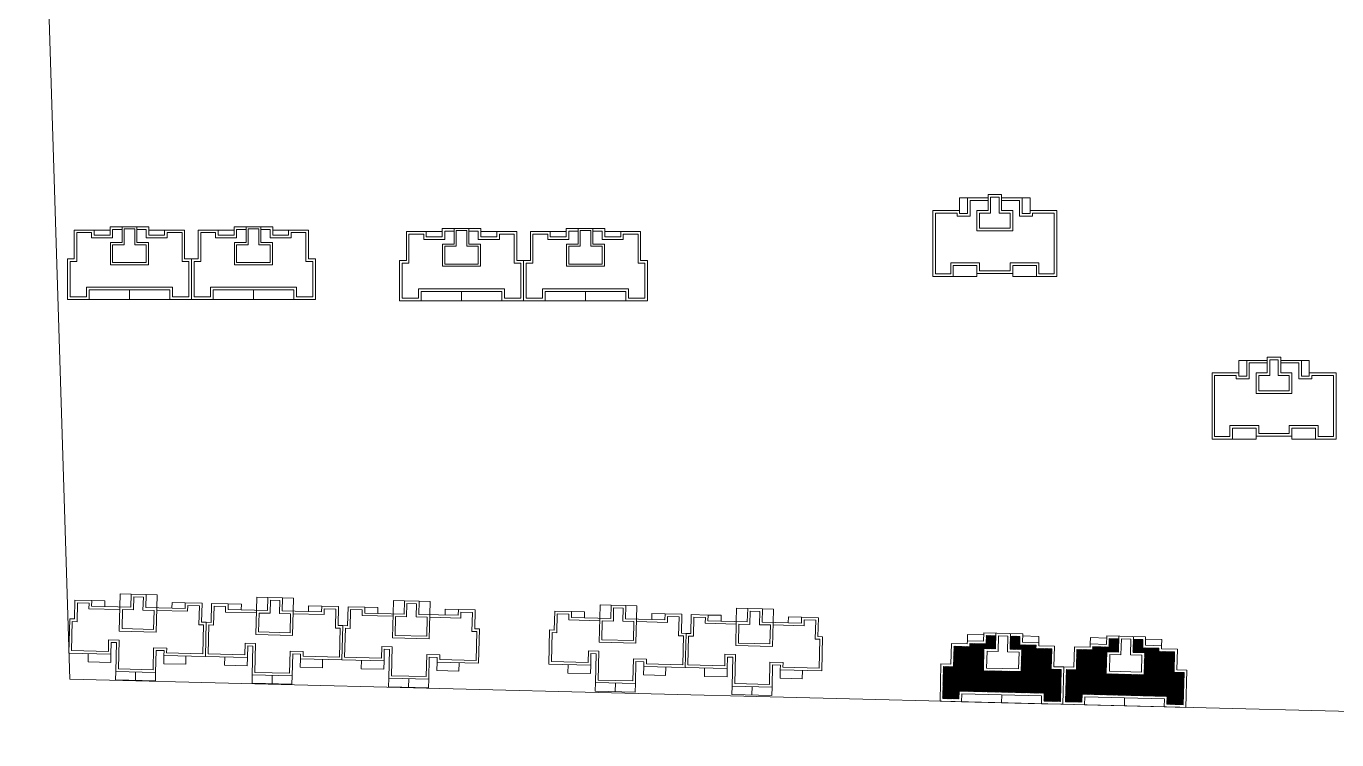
# Model space of a CAD drawing. Extents: x 65861 to 180383, y -19954 to 24543.
# Drawn here: x 120892 to 123387, y -16937 to -15579 of the extents above; entities that cross this region are included whole.
import ezdxf

# ---------------------------------------------------------------- set-up
doc = ezdxf.new("R2010")
doc.units = 0
doc.header["$LTSCALE"] = 1000
doc.header["$MEASUREMENT"] = 0
doc.layers.add('140', color=2, linetype='Continuous', lineweight=5)
doc.layers.add('s2', color=1, linetype='Continuous', lineweight=5)

msp = doc.modelspace()

# ---------------------------------------------------------------- hatches: boundary and pattern name
at = {"layer": 's2', "linetype": 'ByBlock'}
h = msp.add_hatch(dxfattribs=at)
h.set_pattern_fill('ANSI31', color=256, angle=-1.4536, style=0)
h.set_pattern_definition([(43.54638368, (-546857.2625, -325627.0306), (-1.093694751, 1.1506467928), [])])
h.paths.add_polyline_path([(122844.1, -16763.7), (122814.1, -16763), (122814.2, -16757), (122783.2, -16756.2), (122783.6, -16740.2), (122765.6, -16739.7), (122765, -16764.7), (122766, -16764.7), (122787, -16765.3), (122787, -16766.3), (122785.9, -16807.2), (122784.9, -16807.2), (122714, -16805.4), (122714, -16804.4), (122715, -16763.4), (122716, -16763.5), (122737, -16764), (122737, -16763), (122737.7, -16739), (122719.7, -16738.5), (122719.3, -16754.5), (122688.3, -16753.8), (122688.1, -16759.8), (122658.1, -16759), (122657.1, -16798), (122638.1, -16797.5), (122636.6, -16858.5), (122667.6, -16859.3), (122668, -16844.3), (122829.9, -16848.4), (122829.5, -16863.4), (122860.5, -16864.2), (122862.1, -16803.2), (122843.1, -16802.7)])
h = msp.add_hatch(dxfattribs=at)
h.set_pattern_fill('ANSI31', color=256, angle=-1.4536, style=0)
h.set_pattern_definition([(43.54638368, (-546623.3378, -325632.9666), (-1.093694751, 1.1506467928), [])])
h.paths.add_polyline_path([(123078, -16769.6), (123048, -16768.9), (123048.1, -16762.9), (123017.2, -16762.1), (123017.6, -16746.1), (122999.6, -16745.7), (122998.9, -16770.6), (122999.9, -16770.7), (123020.9, -16771.2), (123020.9, -16772.2), (123019.9, -16813.2), (123018.9, -16813.2), (122947.9, -16811.4), (122947.9, -16810.4), (122949, -16769.4), (122950, -16769.4), (122970.9, -16769.9), (122971, -16768.9), (122971.6, -16744.9), (122953.6, -16744.5), (122953.2, -16760.5), (122922.2, -16759.7), (122922, -16765.7), (122892, -16764.9), (122891.1, -16803.9), (122872.1, -16803.4), (122870.5, -16864.4), (122901.5, -16865.2), (122901.9, -16850.2), (123063.8, -16854.3), (123063.5, -16869.3), (123094.4, -16870.1), (123096, -16809.1), (123077, -16808.6)])

# ---------------------------------------------------------------- linework, layer by layer
at = {"layer": '140', "color": 7}
for p, q in [((120892.4, -14143.3), (120975.1, -16821.3)), ((122669, -15905.7), (122684, -15905.7)), ((122669, -15929.7), (122669, -15905.7)), ((122684, -15905.7), (122684, -15935.7)), ((122723, -15905.7), (122684, -15905.7)), ((122689, -15910.7), (122689, -15940.7)), ((122723, -15910.7), (122689, -15910.7)), ((122723, -15899.7), (122723, -15905.7)), ((122749, -15899.7), (122723, -15899.7)), ((122723, -15905.7), (122723, -15929.7)), ((122728, -15904.7), (122728, -15905.7)), ((122744, -15904.7), (122728, -15904.7)), ((122728, -15905.7), (122728, -15934.7)), ((122744, -15934.7), (122744, -15904.7)), ((122749, -15905.7), (122749, -15899.7)), ((122749, -15929.7), (122749, -15899.7)), ((122788, -15905.7), (122749, -15905.7)), ((122783, -15910.7), (122749, -15910.7)), ((122783, -15940.7), (122783, -15910.7)), ((122803, -15905.7), (122788, -15905.7)), ((122788, -15935.7), (122788, -15905.7)), ((122803, -15929.7), (122803, -15905.7)), ((122618, -15929.7), (122618, -16055.7)), ((122651, -15929.7), (122618, -15929.7)), ((122623, -15934.7), (122623, -16050.7)), ((122651, -15934.7), (122623, -15934.7)), ((122669, -15929.7), (122651, -15929.7)), ((122664, -15934.7), (122651, -15934.7)), ((122664, -15940.7), (122664, -15934.7)), ((122669, -15935.7), (122669, -15929.7)), ((122684, -15935.7), (122669, -15935.7)), ((122702, -15929.7), (122702, -15968.7)), ((122723, -15929.7), (122702, -15929.7)), ((122707, -15934.7), (122707, -15963.7)), ((122728, -15934.7), (122707, -15934.7)), ((122765, -15934.7), (122744, -15934.7)), ((122770, -15929.7), (122749, -15929.7)), ((122765, -15963.7), (122765, -15934.7)), ((122770, -15968.7), (122770, -15929.7)), ((122803, -15935.7), (122788, -15935.7)), ((122803, -15929.7), (122803, -15935.7)), ((122821, -15929.7), (122803, -15929.7)), ((122808, -15934.7), (122808, -15940.7)), ((122821, -15934.7), (122808, -15934.7)), ((122854, -15929.7), (122821, -15929.7)), ((122849, -15934.7), (122821, -15934.7)), ((122849, -16050.7), (122849, -15934.7)), ((122854, -16055.7), (122854, -15929.7)), ((121051.9, -15961.1), (121125.9, -15961.1)), ((121051.9, -15977.1), (121051.9, -15961.1)), ((121074.9, -15961.1), (121074.9, -15991.1)), ((121102.9, -15991.1), (121102.9, -15961.1)), ((121125.9, -15961.1), (121125.9, -15977.1)), ((121287.9, -15961.1), (121361.9, -15961.1)), ((121287.9, -15977.1), (121287.9, -15961.1)), ((121310.9, -15961.1), (121310.9, -15991.1)), ((121338.9, -15991.1), (121338.9, -15961.1)), ((121361.9, -15961.1), (121361.9, -15977.1)), ((121683.9, -15964), (121757.9, -15964)), ((121683.9, -15980), (121683.9, -15964)), ((121706.9, -15964), (121706.9, -15994)), ((121734.9, -15994), (121734.9, -15964)), ((121757.9, -15964), (121757.9, -15980)), ((121919.9, -15964), (121993.9, -15964)), ((121919.9, -15980), (121919.9, -15964)), ((121942.9, -15964), (121942.9, -15994)), ((121970.9, -15994), (121970.9, -15964)), ((121993.9, -15964), (121993.9, -15980)), ((122689, -15940.7), (122664, -15940.7)), ((122707, -15963.7), (122765, -15963.7)), ((122808, -15940.7), (122783, -15940.7)), ((120983.9, -15967.1), (121021.9, -15967.1)), ((120983.9, -16022.1), (120983.9, -15967.1)), ((120988.9, -15972.1), (121016.9, -15972.1)), ((120988.9, -16027.1), (120988.9, -15972.1)), ((121016.9, -15972.1), (121016.9, -15982.1)), ((121016.9, -15982.1), (121056.9, -15982.1)), ((121019.9, -15967.1), (121021.9, -15967.1)), ((121021.9, -15967.1), (121051.9, -15967.1)), ((121021.9, -15967.1), (121021.9, -15977.1)), ((121021.9, -15977.1), (121051.9, -15977.1)), ((121056.9, -15966.1), (121074.9, -15966.1)), ((121056.9, -15982.1), (121056.9, -15966.1)), ((121098.9, -15965.1), (121078.9, -15965.1)), ((121078.9, -15965.1), (121078.9, -15995.1)), ((121098.9, -15995.1), (121098.9, -15965.1)), ((121102.9, -15966.1), (121120.9, -15966.1)), ((121120.9, -15966.1), (121120.9, -15982.1)), ((121120.9, -15982.1), (121160.9, -15982.1)), ((121155.9, -15967.1), (121125.9, -15967.1)), ((121125.9, -15977.1), (121155.9, -15977.1)), ((121155.9, -15967.1), (121193.9, -15967.1)), ((121155.9, -15977.1), (121155.9, -15967.1)), ((121160.9, -15972.1), (121188.9, -15972.1)), ((121160.9, -15982.1), (121160.9, -15972.1)), ((121188.9, -15972.1), (121188.9, -16027.1)), ((121193.9, -15967.1), (121193.9, -16022.1)), ((121219.9, -15967.1), (121257.9, -15967.1)), ((121219.9, -16022.1), (121219.9, -15967.1)), ((121224.9, -15972.1), (121252.9, -15972.1)), ((121224.9, -16027.1), (121224.9, -15972.1)), ((121252.9, -15972.1), (121252.9, -15982.1)), ((121252.9, -15982.1), (121292.9, -15982.1)), ((121255.9, -15967.1), (121257.9, -15967.1)), ((121257.9, -15967.1), (121287.9, -15967.1)), ((121257.9, -15967.1), (121257.9, -15977.1)), ((121257.9, -15977.1), (121287.9, -15977.1)), ((121292.9, -15966.1), (121310.9, -15966.1)), ((121292.9, -15982.1), (121292.9, -15966.1)), ((121334.9, -15965.1), (121314.9, -15965.1)), ((121314.9, -15965.1), (121314.9, -15995.1)), ((121334.9, -15995.1), (121334.9, -15965.1)), ((121338.9, -15966.1), (121356.9, -15966.1)), ((121356.9, -15966.1), (121356.9, -15982.1)), ((121356.9, -15982.1), (121396.9, -15982.1)), ((121391.9, -15967.1), (121361.9, -15967.1)), ((121361.9, -15977.1), (121391.9, -15977.1)), ((121391.9, -15967.1), (121429.9, -15967.1)), ((121391.9, -15977.1), (121391.9, -15967.1)), ((121396.9, -15972.1), (121424.9, -15972.1)), ((121396.9, -15982.1), (121396.9, -15972.1)), ((121424.9, -15972.1), (121424.9, -16027.1)), ((121429.9, -15967.1), (121429.9, -16022.1)), ((121615.9, -15970), (121653.9, -15970)), ((121615.9, -16025), (121615.9, -15970)), ((121620.9, -15975), (121648.9, -15975)), ((121620.9, -16030), (121620.9, -15975)), ((121648.9, -15975), (121648.9, -15985)), ((121648.9, -15985), (121688.9, -15985)), ((121651.9, -15970), (121653.9, -15970)), ((121653.9, -15970), (121683.9, -15970)), ((121653.9, -15970), (121653.9, -15980)), ((121653.9, -15980), (121683.9, -15980)), ((121688.9, -15969), (121706.9, -15969)), ((121688.9, -15985), (121688.9, -15969)), ((121730.9, -15968), (121710.9, -15968)), ((121710.9, -15968), (121710.9, -15998)), ((121730.9, -15998), (121730.9, -15968)), ((121734.9, -15969), (121752.9, -15969)), ((121752.9, -15969), (121752.9, -15985)), ((121752.9, -15985), (121792.9, -15985)), ((121787.9, -15970), (121757.9, -15970)), ((121757.9, -15980), (121787.9, -15980)), ((121787.9, -15970), (121825.9, -15970)), ((121787.9, -15980), (121787.9, -15970)), ((121792.9, -15975), (121820.9, -15975)), ((121792.9, -15985), (121792.9, -15975)), ((121820.9, -15975), (121820.9, -16030)), ((121825.9, -15970), (121825.9, -16025)), ((121851.9, -15970), (121889.9, -15970)), ((121851.9, -16025), (121851.9, -15970)), ((121856.9, -15975), (121884.9, -15975)), ((121856.9, -16030), (121856.9, -15975)), ((121884.9, -15975), (121884.9, -15985)), ((121884.9, -15985), (121924.9, -15985)), ((121887.9, -15970), (121889.9, -15970)), ((121889.9, -15970), (121919.9, -15970)), ((121889.9, -15970), (121889.9, -15980)), ((121889.9, -15980), (121919.9, -15980)), ((121924.9, -15969), (121942.9, -15969)), ((121924.9, -15985), (121924.9, -15969)), ((121966.9, -15968), (121946.9, -15968)), ((121946.9, -15968), (121946.9, -15998)), ((121966.9, -15998), (121966.9, -15968)), ((121970.9, -15969), (121988.9, -15969)), ((121988.9, -15969), (121988.9, -15985)), ((121988.9, -15985), (122028.9, -15985)), ((122023.9, -15970), (121993.9, -15970)), ((121993.9, -15980), (122023.9, -15980)), ((122023.9, -15970), (122061.9, -15970)), ((122023.9, -15980), (122023.9, -15970)), ((122028.9, -15975), (122056.9, -15975)), ((122028.9, -15985), (122028.9, -15975)), ((122056.9, -15975), (122056.9, -16030)), ((122061.9, -15970), (122061.9, -16025)), ((122702, -15968.7), (122770, -15968.7)), ((121052.9, -15991.1), (121052.9, -16033.1)), ((121074.9, -15991.1), (121052.9, -15991.1)), ((121056.9, -15995.1), (121056.9, -16029.1)), ((121078.9, -15995.1), (121056.9, -15995.1)), ((121120.9, -15995.1), (121098.9, -15995.1)), ((121124.9, -15991.1), (121102.9, -15991.1)), ((121120.9, -16029.1), (121120.9, -15995.1)), ((121124.9, -16033.1), (121124.9, -15991.1)), ((121288.9, -15991.1), (121288.9, -16033.1)), ((121310.9, -15991.1), (121288.9, -15991.1)), ((121292.9, -15995.1), (121292.9, -16029.1)), ((121314.9, -15995.1), (121292.9, -15995.1)), ((121356.9, -15995.1), (121334.9, -15995.1)), ((121360.9, -15991.1), (121338.9, -15991.1)), ((121356.9, -16029.1), (121356.9, -15995.1)), ((121360.9, -16033.1), (121360.9, -15991.1)), ((121684.9, -15994), (121684.9, -16036)), ((121706.9, -15994), (121684.9, -15994)), ((121688.9, -15998), (121688.9, -16032)), ((121710.9, -15998), (121688.9, -15998)), ((121752.9, -15998), (121730.9, -15998)), ((121756.9, -15994), (121734.9, -15994)), ((121752.9, -16032), (121752.9, -15998)), ((121756.9, -16036), (121756.9, -15994)), ((121920.9, -15994), (121920.9, -16036)), ((121942.9, -15994), (121920.9, -15994)), ((121924.9, -15998), (121924.9, -16032)), ((121946.9, -15998), (121924.9, -15998)), ((121988.9, -15998), (121966.9, -15998)), ((121992.9, -15994), (121970.9, -15994)), ((121988.9, -16032), (121988.9, -15998)), ((121992.9, -16036), (121992.9, -15994)), ((120970.9, -16022.1), (120983.9, -16022.1)), ((120970.9, -16099.1), (120970.9, -16022.1)), ((120975.9, -16027.1), (120988.9, -16027.1)), ((120975.9, -16094.1), (120975.9, -16027.1)), ((121052.9, -16032.1), (121052.9, -16033.1)), ((121052.9, -16033.1), (121124.9, -16033.1)), ((121056.9, -16029.1), (121120.9, -16029.1)), ((121123.9, -16033.1), (121124.9, -16033.1)), ((121188.9, -16027.1), (121201.9, -16027.1)), ((121193.9, -16022.1), (121206.9, -16022.1)), ((121201.9, -16027.1), (121201.9, -16094.1)), ((121206.9, -16022.1), (121206.9, -16099.1)), ((121206.9, -16022.1), (121219.9, -16022.1)), ((121206.9, -16099.1), (121206.9, -16022.1)), ((121211.9, -16027.1), (121224.9, -16027.1)), ((121211.9, -16094.1), (121211.9, -16027.1)), ((121288.9, -16032.1), (121288.9, -16033.1)), ((121288.9, -16033.1), (121360.9, -16033.1)), ((121292.9, -16029.1), (121356.9, -16029.1)), ((121359.9, -16033.1), (121360.9, -16033.1)), ((121424.9, -16027.1), (121437.9, -16027.1)), ((121429.9, -16022.1), (121442.9, -16022.1)), ((121437.9, -16027.1), (121437.9, -16094.1)), ((121442.9, -16022.1), (121442.9, -16099.1)), ((121602.9, -16025), (121615.9, -16025)), ((121602.9, -16102), (121602.9, -16025)), ((121607.9, -16030), (121620.9, -16030)), ((121607.9, -16097), (121607.9, -16030)), ((121684.9, -16035), (121684.9, -16036)), ((121684.9, -16036), (121756.9, -16036)), ((121688.9, -16032), (121752.9, -16032)), ((121755.9, -16036), (121756.9, -16036)), ((121820.9, -16030), (121833.9, -16030)), ((121825.9, -16025), (121838.9, -16025)), ((121833.9, -16030), (121833.9, -16097)), ((121838.9, -16025), (121838.9, -16102)), ((121838.9, -16025), (121851.9, -16025)), ((121838.9, -16102), (121838.9, -16025)), ((121843.9, -16030), (121856.9, -16030)), ((121843.9, -16097), (121843.9, -16030)), ((121920.9, -16035), (121920.9, -16036)), ((121920.9, -16036), (121992.9, -16036)), ((121924.9, -16032), (121988.9, -16032)), ((121991.9, -16036), (121992.9, -16036)), ((122056.9, -16030), (122069.9, -16030)), ((122061.9, -16025), (122074.9, -16025)), ((122069.9, -16030), (122069.9, -16097)), ((122074.9, -16025), (122074.9, -16102)), ((122652, -16029.7), (122707, -16029.7)), ((122652, -16050.7), (122652, -16029.7)), ((122657, -16034.7), (122702, -16034.7)), ((122657, -16055.7), (122657, -16034.7)), ((122702, -16034.7), (122702, -16049.7)), ((122707, -16029.7), (122707, -16044.7)), ((122765, -16029.7), (122820, -16029.7)), ((122765, -16044.7), (122765, -16029.7)), ((122770, -16034.7), (122815, -16034.7)), ((122770, -16049.7), (122770, -16034.7)), ((122815, -16034.7), (122815, -16055.7)), ((122820, -16029.7), (122820, -16050.7)), ((122618, -16055.7), (122657, -16055.7)), ((122623, -16050.7), (122652, -16050.7)), ((122657, -16055.7), (122702, -16055.7)), ((122702, -16055.7), (122702, -16049.7)), ((122702, -16049.7), (122736, -16049.7)), ((122707, -16044.7), (122736, -16044.7)), ((122736, -16044.7), (122765, -16044.7)), ((122736, -16049.7), (122770, -16049.7)), ((122770, -16055.7), (122770, -16049.7)), ((122815, -16055.7), (122770, -16055.7)), ((122815, -16055.7), (122854, -16055.7)), ((122820, -16050.7), (122849, -16050.7)), ((121006.9, -16076.1), (121006.9, -16094.1)), ((121088.9, -16076.1), (121006.9, -16076.1)), ((121011.9, -16081.1), (121011.9, -16099.1)), ((121088.9, -16081.1), (121011.9, -16081.1)), ((121170.9, -16076.1), (121088.9, -16076.1)), ((121165.9, -16081.1), (121088.9, -16081.1)), ((121088.9, -16081.1), (121088.9, -16099.1)), ((121165.9, -16099.1), (121165.9, -16081.1)), ((121170.9, -16094.1), (121170.9, -16076.1)), ((121242.9, -16076.1), (121242.9, -16094.1)), ((121324.9, -16076.1), (121242.9, -16076.1)), ((121247.9, -16081.1), (121247.9, -16099.1)), ((121324.9, -16081.1), (121247.9, -16081.1)), ((121406.9, -16076.1), (121324.9, -16076.1)), ((121401.9, -16081.1), (121324.9, -16081.1)), ((121324.9, -16081.1), (121324.9, -16099.1)), ((121401.9, -16099.1), (121401.9, -16081.1)), ((121406.9, -16094.1), (121406.9, -16076.1)), ((121638.9, -16079), (121638.9, -16097)), ((121720.9, -16079), (121638.9, -16079)), ((121643.9, -16084), (121643.9, -16102)), ((121720.9, -16084), (121643.9, -16084)), ((121802.9, -16079), (121720.9, -16079)), ((121797.9, -16084), (121720.9, -16084)), ((121720.9, -16084), (121720.9, -16102)), ((121797.9, -16102), (121797.9, -16084)), ((121802.9, -16097), (121802.9, -16079)), ((121874.9, -16079), (121874.9, -16097)), ((121956.9, -16079), (121874.9, -16079)), ((121879.9, -16084), (121879.9, -16102)), ((121956.9, -16084), (121879.9, -16084)), ((122038.9, -16079), (121956.9, -16079)), ((122033.9, -16084), (121956.9, -16084)), ((121956.9, -16084), (121956.9, -16102)), ((122033.9, -16102), (122033.9, -16084)), ((122038.9, -16097), (122038.9, -16079)), ((121011.9, -16099.1), (120970.9, -16099.1)), ((121006.9, -16094.1), (120975.9, -16094.1)), ((121088.9, -16099.1), (121011.9, -16099.1)), ((121088.9, -16099.1), (121165.9, -16099.1)), ((121206.9, -16099.1), (121165.9, -16099.1)), ((121201.9, -16094.1), (121170.9, -16094.1)), ((121247.9, -16099.1), (121206.9, -16099.1)), ((121242.9, -16094.1), (121211.9, -16094.1)), ((121324.9, -16099.1), (121247.9, -16099.1)), ((121324.9, -16099.1), (121401.9, -16099.1)), ((121442.9, -16099.1), (121401.9, -16099.1)), ((121437.9, -16094.1), (121406.9, -16094.1)), ((121643.9, -16102), (121602.9, -16102)), ((121638.9, -16097), (121607.9, -16097)), ((121720.9, -16102), (121643.9, -16102)), ((121720.9, -16102), (121797.9, -16102)), ((121838.9, -16102), (121797.9, -16102)), ((121833.9, -16097), (121802.9, -16097)), ((121879.9, -16102), (121838.9, -16102)), ((121874.9, -16097), (121843.9, -16097)), ((121956.9, -16102), (121879.9, -16102)), ((121956.9, -16102), (122033.9, -16102)), ((122074.9, -16102), (122033.9, -16102)), ((122069.9, -16097), (122038.9, -16097)), ((123254.4, -16209), (123254.4, -16215)), ((123280.4, -16209), (123254.4, -16209)), ((123259.4, -16214), (123259.4, -16215)), ((123275.4, -16214), (123259.4, -16214)), ((123275.4, -16244), (123275.4, -16214)), ((123280.4, -16215), (123280.4, -16209)), ((123280.4, -16239), (123280.4, -16209)), ((123149.4, -16239), (123149.4, -16365)), ((123182.4, -16239), (123149.4, -16239)), ((123200.4, -16239), (123182.4, -16239)), ((123200.4, -16215), (123215.4, -16215)), ((123200.4, -16239), (123200.4, -16215)), ((123200.4, -16245), (123200.4, -16239)), ((123215.4, -16215), (123215.4, -16245)), ((123254.4, -16215), (123215.4, -16215)), ((123220.4, -16220), (123220.4, -16250)), ((123254.4, -16220), (123220.4, -16220)), ((123233.4, -16239), (123233.4, -16278)), ((123254.4, -16239), (123233.4, -16239)), ((123254.4, -16215), (123254.4, -16239)), ((123259.4, -16215), (123259.4, -16244)), ((123319.4, -16215), (123280.4, -16215)), ((123314.4, -16220), (123280.4, -16220)), ((123301.4, -16239), (123280.4, -16239)), ((123301.4, -16278), (123301.4, -16239)), ((123314.4, -16250), (123314.4, -16220)), ((123334.4, -16215), (123319.4, -16215)), ((123319.4, -16245), (123319.4, -16215)), ((123334.4, -16239), (123334.4, -16215)), ((123334.4, -16239), (123334.4, -16245)), ((123352.4, -16239), (123334.4, -16239)), ((123385.4, -16239), (123352.4, -16239)), ((123385.4, -16365), (123385.4, -16239)), ((123154.4, -16244), (123154.4, -16360)), ((123182.4, -16244), (123154.4, -16244)), ((123195.4, -16244), (123182.4, -16244)), ((123195.4, -16250), (123195.4, -16244)), ((123220.4, -16250), (123195.4, -16250)), ((123215.4, -16245), (123200.4, -16245)), ((123238.4, -16244), (123238.4, -16273)), ((123259.4, -16244), (123238.4, -16244)), ((123296.4, -16244), (123275.4, -16244)), ((123296.4, -16273), (123296.4, -16244)), ((123339.4, -16250), (123314.4, -16250)), ((123334.4, -16245), (123319.4, -16245)), ((123339.4, -16244), (123339.4, -16250)), ((123352.4, -16244), (123339.4, -16244)), ((123380.4, -16244), (123352.4, -16244)), ((123380.4, -16360), (123380.4, -16244)), ((123233.4, -16278), (123301.4, -16278)), ((123238.4, -16273), (123296.4, -16273)), ((123154.4, -16360), (123183.4, -16360)), ((123183.4, -16339), (123238.4, -16339)), ((123183.4, -16360), (123183.4, -16339)), ((123188.4, -16344), (123233.4, -16344)), ((123188.4, -16365), (123188.4, -16344)), ((123233.4, -16344), (123233.4, -16359)), ((123233.4, -16365), (123233.4, -16359)), ((123233.4, -16359), (123267.4, -16359)), ((123238.4, -16339), (123238.4, -16354)), ((123238.4, -16354), (123267.4, -16354)), ((123267.4, -16354), (123296.4, -16354)), ((123267.4, -16359), (123301.4, -16359)), ((123296.4, -16339), (123351.4, -16339)), ((123296.4, -16354), (123296.4, -16339)), ((123301.4, -16344), (123346.4, -16344)), ((123301.4, -16359), (123301.4, -16344)), ((123301.4, -16365), (123301.4, -16359)), ((123346.4, -16344), (123346.4, -16365)), ((123351.4, -16339), (123351.4, -16360)), ((123351.4, -16360), (123380.4, -16360)), ((123149.4, -16365), (123188.4, -16365)), ((123188.4, -16365), (123233.4, -16365)), ((123346.4, -16365), (123301.4, -16365)), ((123346.4, -16365), (123385.4, -16365)), ((121070.8, -16684.2), (121071.4, -16659.2)), ((121071.4, -16659.2), (121092.4, -16659.7)), ((121091.8, -16684.7), (121092.4, -16659.7)), ((121092.4, -16659.7), (121120.4, -16660.4)), ((121120.4, -16660.4), (121119.8, -16685.4)), ((121120.4, -16660.4), (121141.4, -16660.9)), ((121141.4, -16660.9), (121140.8, -16685.9)), ((120984.2, -16707), (120985.1, -16671)), ((120985.1, -16671), (121017.1, -16671.8)), ((120989.1, -16712.2), (120990, -16676.2)), ((120990, -16676.2), (121011.9, -16676.7)), ((121011.9, -16676.7), (121011.7, -16687.7)), ((121011.7, -16687.7), (121070.7, -16689.2)), ((121017.1, -16671.8), (121016.8, -16682.8)), ((121016.8, -16682.8), (121091.8, -16684.7)), ((121017.1, -16671.8), (121042.1, -16672.5)), ((121042.1, -16672.5), (121041.8, -16683.5)), ((121070.8, -16684.2), (121069.6, -16730.2)), ((121097.3, -16664.8), (121096.7, -16689.8)), ((121115.3, -16665.3), (121097.3, -16664.8)), ((121114.6, -16690.3), (121115.3, -16665.3)), ((121119.8, -16685.4), (121194.7, -16687.2)), ((121139.6, -16731.9), (121140.8, -16685.9)), ((121169.8, -16686.6), (121170, -16675.6)), ((121170, -16675.6), (121195, -16676.2)), ((121194.7, -16687.2), (121195, -16676.2)), ((121195, -16676.2), (121227, -16677)), ((121199.6, -16692.4), (121199.9, -16681.4)), ((121199.9, -16681.4), (121221.9, -16681.9)), ((121221.9, -16681.9), (121221, -16717.9)), ((121227, -16677), (121226.1, -16713)), ((121244.1, -16713.5), (121245, -16677.5)), ((121245, -16677.5), (121277, -16678.3)), ((121249, -16718.6), (121249.9, -16682.6)), ((121249.9, -16682.6), (121271.9, -16683.2)), ((121271.9, -16683.2), (121271.6, -16694.1)), ((121277, -16678.3), (121276.7, -16689.3)), ((121277, -16678.3), (121302, -16678.9)), ((121302, -16678.9), (121301.7, -16689.9)), ((121330.7, -16690.6), (121331.3, -16665.6)), ((121331.3, -16665.6), (121352.3, -16666.1)), ((121351.7, -16691.1), (121352.3, -16666.1)), ((121352.3, -16666.1), (121380.3, -16666.8)), ((121357.2, -16671.3), (121356.6, -16696.3)), ((121375.2, -16671.7), (121357.2, -16671.3)), ((121374.6, -16696.7), (121375.2, -16671.7)), ((121380.3, -16666.8), (121379.7, -16691.8)), ((121380.3, -16666.8), (121401.3, -16667.4)), ((121401.3, -16667.4), (121400.7, -16692.3)), ((121429.7, -16693.1), (121429.9, -16682.1)), ((121429.9, -16682.1), (121454.9, -16682.7)), ((121454.7, -16693.7), (121454.9, -16682.7)), ((121454.9, -16682.7), (121486.9, -16683.5)), ((121459.5, -16698.8), (121459.8, -16687.8)), ((121459.8, -16687.8), (121481.8, -16688.4)), ((121486.9, -16683.5), (121486, -16719.5)), ((121504, -16719.9), (121504.9, -16683.9)), ((121504.9, -16683.9), (121536.9, -16684.7)), ((121536.9, -16684.7), (121536.6, -16695.7)), ((121536.9, -16684.7), (121561.9, -16685.3)), ((121561.9, -16685.3), (121561.6, -16696.3)), ((121590.6, -16697), (121591.2, -16672.1)), ((121591.2, -16672.1), (121612.2, -16672.6)), ((121611.6, -16697.6), (121612.2, -16672.6)), ((121612.2, -16672.6), (121640.2, -16673.3)), ((121617.1, -16677.7), (121616.5, -16702.7)), ((121635.1, -16678.1), (121617.1, -16677.7)), ((121634.5, -16703.1), (121635.1, -16678.1)), ((121640.2, -16673.3), (121639.6, -16698.3)), ((121640.2, -16673.3), (121661.2, -16673.8)), ((121661.2, -16673.8), (121660.6, -16698.8)), ((121984, -16705.4), (121984.6, -16680.4)), ((121984.6, -16680.4), (122005.6, -16680.9)), ((122005, -16705.9), (122005.6, -16680.9)), ((122005.6, -16680.9), (122033.6, -16681.6)), ((122010.5, -16686), (122009.9, -16711)), ((122028.5, -16686.5), (122010.5, -16686)), ((122027.9, -16711.4), (122028.5, -16686.5)), ((122033.6, -16681.6), (122033, -16706.6)), ((122033.6, -16681.6), (122054.6, -16682.1)), ((122054.6, -16682.1), (122054, -16707.1)), ((122243.9, -16711.8), (122244.6, -16686.8)), ((122244.6, -16686.8), (122265.6, -16687.3)), ((122264.9, -16712.3), (122265.6, -16687.3)), ((122265.6, -16687.3), (122293.5, -16688)), ((122293.5, -16688), (122292.9, -16713)), ((122293.5, -16688), (122314.5, -16688.5)), ((120973.6, -16771.8), (120975.2, -16706.8)), ((120975.2, -16706.8), (120984.2, -16707)), ((120978.7, -16766.9), (120980.1, -16711.9)), ((120980.1, -16711.9), (120989.1, -16712.2)), ((121075.7, -16689.3), (121074.8, -16725.3)), ((121096.7, -16689.8), (121075.7, -16689.3)), ((121135.6, -16690.8), (121114.6, -16690.3)), ((121134.7, -16726.8), (121135.6, -16690.8)), ((121140.6, -16690.9), (121199.6, -16692.4)), ((121226.1, -16713), (121235.1, -16713.3)), ((121271.6, -16694.1), (121330.6, -16695.6)), ((121276.7, -16689.3), (121351.7, -16691.1)), ((121330.7, -16690.6), (121329.6, -16736.6)), ((121335.6, -16695.7), (121334.7, -16731.7)), ((121356.6, -16696.3), (121335.6, -16695.7)), ((121395.6, -16697.2), (121374.6, -16696.7)), ((121379.7, -16691.8), (121454.7, -16693.7)), ((121394.7, -16733.2), (121395.6, -16697.2)), ((121399.5, -16738.3), (121400.7, -16692.3)), ((121400.6, -16697.3), (121459.5, -16698.8)), ((121481.8, -16688.4), (121480.9, -16724.3)), ((121508.9, -16725), (121509.8, -16689)), ((121509.8, -16689), (121531.8, -16689.6)), ((121531.8, -16689.6), (121531.5, -16700.6)), ((121531.5, -16700.6), (121590.5, -16702)), ((121536.6, -16695.7), (121611.6, -16697.6)), ((121590.6, -16697), (121589.5, -16743)), ((121595.5, -16702.2), (121594.6, -16738.2)), ((121616.5, -16702.7), (121595.5, -16702.2)), ((121655.5, -16703.7), (121634.5, -16703.1)), ((121639.6, -16698.3), (121714.6, -16700.1)), ((121654.6, -16739.6), (121655.5, -16703.7)), ((121659.5, -16744.8), (121660.6, -16698.8)), ((121660.5, -16703.8), (121719.5, -16705.2)), ((121689.6, -16699.5), (121689.9, -16688.5)), ((121689.9, -16688.5), (121714.9, -16689.1)), ((121714.6, -16700.1), (121714.9, -16689.1)), ((121714.9, -16689.1), (121746.8, -16689.9)), ((121719.5, -16705.2), (121719.7, -16694.2)), ((121719.7, -16694.2), (121741.7, -16694.8)), ((121741.7, -16694.8), (121740.8, -16730.8)), ((121746.8, -16689.9), (121746, -16725.9)), ((121897.4, -16728.2), (121898.3, -16692.2)), ((121898.3, -16692.2), (121930.3, -16693)), ((121902.3, -16733.3), (121903.2, -16697.4)), ((121903.2, -16697.4), (121925.2, -16697.9)), ((121925.2, -16697.9), (121924.9, -16708.9)), ((121924.9, -16708.9), (121983.9, -16710.4)), ((121930.3, -16693), (121930, -16704)), ((121930, -16704), (122005, -16705.9)), ((121930.3, -16693), (121955.3, -16693.6)), ((121955.3, -16693.6), (121955, -16704.6)), ((121984, -16705.4), (121982.9, -16751.3)), ((121988.9, -16710.5), (121988, -16746.5)), ((122009.9, -16711), (121988.9, -16710.5)), ((122048.9, -16712), (122027.9, -16711.4)), ((122033, -16706.6), (122108, -16708.4)), ((122048, -16748), (122048.9, -16712)), ((122052.9, -16753.1), (122054, -16707.1)), ((122053.9, -16712.1), (122112.9, -16713.5)), ((122083, -16707.8), (122083.3, -16696.8)), ((122083.3, -16696.8), (122108.3, -16697.4)), ((122108, -16708.4), (122108.3, -16697.4)), ((122108.3, -16697.4), (122140.2, -16698.2)), ((122112.9, -16713.5), (122113.1, -16702.6)), ((122113.1, -16702.6), (122135.1, -16703.1)), ((122135.1, -16703.1), (122134.2, -16739.1)), ((122140.2, -16698.2), (122139.4, -16734.2)), ((122157.3, -16734.7), (122158.2, -16698.7)), ((122158.2, -16698.7), (122190.2, -16699.5)), ((122162.2, -16739.8), (122163.1, -16703.8)), ((122163.1, -16703.8), (122185.1, -16704.3)), ((122185.1, -16704.3), (122184.8, -16715.3)), ((122190.2, -16699.5), (122190, -16710.5)), ((122190, -16710.5), (122264.9, -16712.3)), ((122190.2, -16699.5), (122215.2, -16700.1)), ((122215.2, -16700.1), (122214.9, -16711.1)), ((122243.9, -16711.8), (122242.8, -16757.8)), ((122270.4, -16692.4), (122269.8, -16717.4)), ((122288.4, -16692.9), (122270.4, -16692.4)), ((122287.8, -16717.9), (122288.4, -16692.9)), ((122292.9, -16713), (122367.9, -16714.9)), ((122314.5, -16688.5), (122313.9, -16713.5)), ((122342.9, -16714.2), (122343.2, -16703.2)), ((122343.2, -16703.2), (122368.2, -16703.9)), ((122367.9, -16714.9), (122368.2, -16703.9)), ((122368.2, -16703.9), (122400.2, -16704.7)), ((122372.8, -16720), (122373, -16709)), ((122373, -16709), (122395, -16709.5)), ((122395, -16709.5), (122394.1, -16745.5)), ((122400.2, -16704.7), (122399.3, -16740.6)), ((121069.6, -16730.2), (121139.6, -16731.9)), ((121074.8, -16725.3), (121134.7, -16726.8)), ((121221, -16717.9), (121230, -16718.1)), ((121230, -16718.1), (121228.6, -16773.1)), ((121235.1, -16713.3), (121233.5, -16778.2)), ((121233.5, -16778.2), (121235.1, -16713.3)), ((121235.1, -16713.3), (121244.1, -16713.5)), ((121238.6, -16773.4), (121240, -16718.4)), ((121240, -16718.4), (121249, -16718.6)), ((121329.6, -16736.6), (121399.5, -16738.3)), ((121334.7, -16731.7), (121394.7, -16733.2)), ((121480.9, -16724.3), (121489.9, -16724.6)), ((121486, -16719.5), (121495, -16719.7)), ((121489.9, -16724.6), (121488.5, -16779.5)), ((121495, -16719.7), (121493.4, -16784.7)), ((121493.4, -16784.7), (121495, -16719.7)), ((121495, -16719.7), (121504, -16719.9)), ((121498.5, -16779.8), (121499.9, -16724.8)), ((121499.9, -16724.8), (121508.9, -16725)), ((121740.8, -16730.8), (121749.8, -16731)), ((121746, -16725.9), (121755, -16726.1)), ((121749.8, -16731), (121748.5, -16786)), ((121755, -16726.1), (121753.3, -16791.1)), ((121886.8, -16793), (121888.4, -16728)), ((121888.4, -16728), (121897.4, -16728.2)), ((121891.9, -16788.1), (121893.3, -16733.1)), ((121893.3, -16733.1), (121902.3, -16733.3)), ((122139.4, -16734.2), (122148.3, -16734.4)), ((122148.3, -16734.4), (122146.7, -16799.4)), ((122146.7, -16799.4), (122148.3, -16734.4)), ((122148.3, -16734.4), (122157.3, -16734.7)), ((122184.8, -16715.3), (122243.8, -16716.8)), ((122248.8, -16716.9), (122247.9, -16752.9)), ((122269.8, -16717.4), (122248.8, -16716.9)), ((122308.8, -16718.4), (122287.8, -16717.9)), ((122307.9, -16754.4), (122308.8, -16718.4)), ((122312.8, -16759.5), (122313.9, -16713.5)), ((122313.8, -16718.5), (122372.8, -16720)), ((122683.7, -16748.6), (122684, -16736.6)), ((122684, -16736.6), (122715, -16737.4)), ((122715.1, -16733.4), (122714.6, -16749.4)), ((122789, -16735.3), (122715.1, -16733.4)), ((122738, -16734), (122737.3, -16763)), ((122765.3, -16764.7), (122766, -16734.7)), ((122788.6, -16751.3), (122789, -16735.3)), ((121049.2, -16746.7), (121048.7, -16768.7)), ((121069.2, -16747.2), (121049.2, -16746.7)), ((121054.1, -16751.8), (121053.6, -16773.8)), ((121064.1, -16752), (121054.1, -16751.8)), ((121062.7, -16807), (121064.1, -16752)), ((121067.9, -16802.1), (121069.2, -16747.2)), ((121134.9, -16761.8), (121133.8, -16803.8)), ((121159.9, -16762.4), (121134.9, -16761.8)), ((121159.7, -16771.4), (121159.9, -16762.4)), ((121309.1, -16753.1), (121308.6, -16775.1)), ((121329.1, -16753.6), (121309.1, -16753.1)), ((121314, -16758.2), (121313.5, -16780.2)), ((121324, -16758.5), (121314, -16758.2)), ((121322.7, -16813.5), (121324, -16758.5)), ((121327.8, -16808.6), (121329.1, -16753.6)), ((121569.1, -16759.5), (121568.5, -16781.5)), ((121589.1, -16760), (121569.1, -16759.5)), ((121587.7, -16815), (121589.1, -16760)), ((121589.5, -16743), (121659.5, -16744.8)), ((121594.6, -16738.2), (121654.6, -16739.6)), ((121982.9, -16751.3), (122052.9, -16753.1)), ((121988, -16746.5), (122048, -16748)), ((122134.2, -16739.1), (122143.2, -16739.3)), ((122143.2, -16739.3), (122141.9, -16794.3)), ((122151.9, -16794.5), (122153.2, -16739.6)), ((122153.2, -16739.6), (122162.2, -16739.8)), ((122242.8, -16757.8), (122312.8, -16759.5)), ((122247.9, -16752.9), (122307.9, -16754.4)), ((122394.1, -16745.5), (122403.1, -16745.7)), ((122399.3, -16740.6), (122408.3, -16740.9)), ((122403.1, -16745.7), (122401.8, -16800.7)), ((122408.3, -16740.9), (122406.7, -16805.9)), ((122653.5, -16753.9), (122652.5, -16792.9)), ((122683.5, -16754.6), (122653.5, -16753.9)), ((122658.4, -16759), (122657.4, -16798)), ((122688.4, -16759.8), (122658.4, -16759)), ((122683.7, -16748.6), (122683.5, -16754.6)), ((122714.6, -16749.4), (122683.7, -16748.6)), ((122688.5, -16753.8), (122688.4, -16759.8)), ((122719.5, -16754.5), (122688.5, -16753.8)), ((122719.9, -16738.6), (122719.5, -16754.5)), ((122737.9, -16739), (122719.9, -16738.6)), ((122737.3, -16763), (122737.3, -16764)), ((122742.9, -16739.1), (122742.2, -16769.1)), ((122760.9, -16739.6), (122742.9, -16739.1)), ((122760.1, -16769.6), (122760.9, -16739.6)), ((122783.9, -16740.2), (122765.9, -16739.7)), ((122783.5, -16756.2), (122783.9, -16740.2)), ((122814.5, -16757), (122783.5, -16756.2)), ((122819.6, -16752.1), (122788.6, -16751.3)), ((122819.9, -16740.1), (122788.9, -16739.3)), ((122814.3, -16763), (122814.5, -16757)), ((122844.3, -16763.7), (122814.3, -16763)), ((122819.5, -16758.1), (122819.6, -16752.1)), ((122849.5, -16758.8), (122819.5, -16758.1)), ((122819.6, -16752.1), (122819.9, -16740.1)), ((122848.5, -16797.8), (122849.5, -16758.8)), ((122887.4, -16759.8), (122886.4, -16798.8)), ((122917.4, -16760.6), (122887.4, -16759.8)), ((122917.6, -16754.6), (122917.4, -16760.6)), ((122917.6, -16754.6), (122917.9, -16742.6)), ((122948.6, -16755.4), (122917.6, -16754.6)), ((122917.9, -16742.6), (122948.9, -16743.4)), ((122922.5, -16759.7), (122922.3, -16765.7)), ((122953.4, -16760.5), (122922.5, -16759.7)), ((122949, -16739.4), (122948.6, -16755.4)), ((123023, -16741.2), (122949, -16739.4)), ((122953.9, -16744.5), (122953.4, -16760.5)), ((122971.8, -16744.9), (122953.9, -16744.5)), ((122972, -16739.9), (122971.2, -16768.9)), ((122976.9, -16745.1), (122976.1, -16775.1)), ((122994.8, -16745.5), (122976.9, -16745.1)), ((122994.1, -16775.5), (122994.8, -16745.5)), ((122999.2, -16770.6), (123000, -16740.7)), ((123017.8, -16746.1), (122999.8, -16745.7)), ((123017.4, -16762.1), (123017.8, -16746.1)), ((123048.4, -16762.9), (123017.4, -16762.1)), ((123022.5, -16757.2), (123023, -16741.2)), ((123053.5, -16758), (123022.5, -16757.2)), ((123053.8, -16746), (123022.9, -16745.2)), ((123048.3, -16768.9), (123048.4, -16762.9)), ((123053.4, -16764), (123053.5, -16758)), ((123053.5, -16758), (123053.8, -16746)), ((121053.6, -16773.8), (120973.6, -16771.8)), ((121048.7, -16768.7), (120978.7, -16766.9)), ((121010.6, -16772.7), (121010.2, -16788.7)), ((121053.2, -16789.8), (121053.6, -16773.8)), ((121139.8, -16766.9), (121138.7, -16808.9)), ((121154.8, -16767.3), (121139.8, -16766.9)), ((121154.1, -16792.3), (121154.5, -16776.3)), ((121154.5, -16776.3), (121154.8, -16767.3)), ((121233.5, -16778.2), (121154.5, -16776.3)), ((121228.6, -16773.1), (121159.7, -16771.4)), ((121196.5, -16777.3), (121196.1, -16793.3)), ((121313.5, -16780.2), (121233.5, -16778.2)), ((121308.6, -16775.1), (121238.6, -16773.4)), ((121270.5, -16779.1), (121270.1, -16795.1)), ((121313.1, -16796.2), (121313.5, -16780.2)), ((121394.8, -16768.2), (121393.8, -16810.2)), ((121419.8, -16768.8), (121394.8, -16768.2)), ((121399.7, -16773.3), (121398.6, -16815.3)), ((121414.7, -16773.7), (121399.7, -16773.3)), ((121414.1, -16798.7), (121414.4, -16782.7)), ((121414.4, -16782.7), (121414.7, -16773.7)), ((121493.4, -16784.7), (121414.4, -16782.7)), ((121419.6, -16777.8), (121419.8, -16768.8)), ((121488.5, -16779.5), (121419.6, -16777.8)), ((121456.4, -16783.8), (121456, -16799.7)), ((121573.4, -16786.7), (121493.4, -16784.7)), ((121568.5, -16781.5), (121498.5, -16779.8)), ((121530.4, -16785.6), (121530, -16801.6)), ((121573, -16802.6), (121573.4, -16786.7)), ((121573.9, -16764.7), (121573.4, -16786.7)), ((121583.9, -16764.9), (121573.9, -16764.7)), ((121582.6, -16819.9), (121583.9, -16764.9)), ((121654.7, -16774.7), (121653.7, -16816.6)), ((121679.7, -16775.3), (121654.7, -16774.7)), ((121659.6, -16779.8), (121658.6, -16821.8)), ((121674.6, -16780.2), (121659.6, -16779.8)), ((121674.4, -16789.2), (121674.6, -16780.2)), ((121679.5, -16784.3), (121679.7, -16775.3)), ((121748.5, -16786), (121679.5, -16784.3)), ((121962.5, -16767.8), (121961.9, -16789.8)), ((121982.5, -16768.3), (121962.5, -16767.8)), ((121967.3, -16773), (121966.8, -16795)), ((121977.3, -16773.2), (121967.3, -16773)), ((121976, -16828.2), (121977.3, -16773.2)), ((121981.1, -16823.3), (121982.5, -16768.3)), ((122048.1, -16783), (122047.1, -16825)), ((122073.1, -16783.6), (122048.1, -16783)), ((122072.9, -16792.6), (122073.1, -16783.6)), ((122222.4, -16774.3), (122221.8, -16796.3)), ((122242.4, -16774.8), (122222.4, -16774.3)), ((122227.3, -16779.4), (122226.7, -16801.4)), ((122237.3, -16779.6), (122227.3, -16779.4)), ((122235.9, -16834.6), (122237.3, -16779.6)), ((122241, -16829.8), (122242.4, -16774.8)), ((122715.3, -16763.4), (122714.3, -16804.4)), ((122716.3, -16763.5), (122715.3, -16763.4)), ((122737.3, -16764), (122716.3, -16763.5)), ((122721.2, -16768.6), (122720.4, -16800.6)), ((122742.2, -16769.1), (122721.2, -16768.6)), ((122782.1, -16770.1), (122760.1, -16769.6)), ((122766.3, -16764.7), (122765.3, -16764.7)), ((122787.3, -16765.3), (122766.3, -16764.7)), ((122781.3, -16802.1), (122782.1, -16770.1)), ((122786.2, -16807.3), (122787.2, -16766.3)), ((122787.2, -16766.3), (122787.3, -16765.3)), ((122843.3, -16802.7), (122844.3, -16763.7)), ((122892.3, -16764.9), (122891.3, -16803.9)), ((122922.3, -16765.7), (122892.3, -16764.9)), ((122949.2, -16769.4), (122948.2, -16810.4)), ((122950.2, -16769.4), (122949.2, -16769.4)), ((122971.2, -16769.9), (122950.2, -16769.4)), ((122955.1, -16774.5), (122954.3, -16806.5)), ((122976.1, -16775.1), (122955.1, -16774.5)), ((122971.2, -16768.9), (122971.2, -16769.9)), ((123016.1, -16776.1), (122994.1, -16775.5)), ((123000.2, -16770.7), (122999.2, -16770.6)), ((123021.2, -16771.2), (123000.2, -16770.7)), ((123015.2, -16808.1), (123016.1, -16776.1)), ((123020.1, -16813.2), (123021.2, -16772.2)), ((123021.2, -16772.2), (123021.2, -16771.2)), ((123078.2, -16769.7), (123048.3, -16768.9)), ((123083.4, -16764.8), (123053.4, -16764)), ((123077.3, -16808.6), (123078.2, -16769.7)), ((123082.4, -16803.8), (123083.4, -16764.8)), ((121010.2, -16788.7), (121053.2, -16789.8)), ((121062.3, -16823), (121062.7, -16807)), ((121138.7, -16808.9), (121062.7, -16807)), ((121133.8, -16803.8), (121067.9, -16802.1)), ((121100.7, -16808), (121100.3, -16824)), ((121138.7, -16808.9), (121138.3, -16824.9)), ((121196.1, -16793.3), (121154.1, -16792.3)), ((121270.1, -16795.1), (121313.1, -16796.2)), ((121393.8, -16810.2), (121327.8, -16808.6)), ((121456, -16799.7), (121414.1, -16798.7)), ((121530, -16801.6), (121573, -16802.6)), ((121674, -16805.1), (121674.4, -16789.2)), ((121716, -16806.2), (121674, -16805.1)), ((121753.3, -16791.1), (121674.4, -16789.2)), ((121716.4, -16790.2), (121716, -16806.2)), ((121966.8, -16795), (121886.8, -16793)), ((121961.9, -16789.8), (121891.9, -16788.1)), ((121923.8, -16793.9), (121923.4, -16809.9)), ((121923.4, -16809.9), (121966.4, -16811)), ((121966.4, -16811), (121966.8, -16795)), ((122053, -16788.1), (122052, -16830.1)), ((122068, -16788.5), (122053, -16788.1)), ((122067.4, -16813.5), (122067.8, -16797.5)), ((122067.8, -16797.5), (122068, -16788.5)), ((122146.7, -16799.4), (122067.8, -16797.5)), ((122141.9, -16794.3), (122072.9, -16792.6)), ((122109.8, -16798.5), (122109.4, -16814.5)), ((122226.7, -16801.4), (122146.7, -16799.4)), ((122221.8, -16796.3), (122151.9, -16794.5)), ((122183.7, -16800.3), (122183.3, -16816.3)), ((122226.3, -16817.4), (122226.7, -16801.4)), ((122308, -16789.4), (122307, -16831.4)), ((122333, -16790), (122308, -16789.4)), ((122312.9, -16794.5), (122311.9, -16836.5)), ((122327.9, -16794.9), (122312.9, -16794.5)), ((122327.3, -16819.9), (122327.7, -16803.9)), ((122327.7, -16803.9), (122327.9, -16794.9)), ((122406.7, -16805.9), (122327.7, -16803.9)), ((122332.8, -16799), (122333, -16790)), ((122401.8, -16800.7), (122332.8, -16799)), ((122369.7, -16804.9), (122369.3, -16820.9)), ((122633.5, -16792.4), (122631.7, -16863.4)), ((122652.5, -16792.9), (122633.5, -16792.4)), ((122638.4, -16797.5), (122636.9, -16858.5)), ((122657.4, -16798), (122638.4, -16797.5)), ((122714.3, -16804.4), (122714.2, -16805.4)), ((122714.2, -16805.4), (122785.2, -16807.2)), ((122720.4, -16800.6), (122781.3, -16802.1)), ((122785.2, -16807.2), (122786.2, -16807.3)), ((122862.3, -16803.2), (122843.3, -16802.7)), ((122867.5, -16798.3), (122848.5, -16797.8)), ((122860.8, -16864.2), (122862.3, -16803.2)), ((122865.7, -16869.3), (122867.5, -16798.3)), ((122867.5, -16798.3), (122865.7, -16869.3)), ((122886.4, -16798.8), (122867.5, -16798.3)), ((122872.3, -16803.4), (122870.8, -16864.4)), ((122891.3, -16803.9), (122872.3, -16803.4)), ((122948.2, -16810.4), (122948.2, -16811.4)), ((122948.2, -16811.4), (123019.1, -16813.2)), ((122954.3, -16806.5), (123015.2, -16808.1)), ((123096.3, -16809.1), (123077.3, -16808.6)), ((123101.4, -16804.2), (123082.4, -16803.8)), ((123094.7, -16870.1), (123096.3, -16809.1)), ((123099.6, -16875.2), (123101.4, -16804.2)), ((120975.1, -16821.3), (125529.3, -16936.9)), ((121138.3, -16824.9), (121062.3, -16823)), ((121322.3, -16829.4), (121322.7, -16813.5)), ((121398.2, -16831.3), (121322.3, -16829.4)), ((121398.6, -16815.3), (121322.7, -16813.5)), ((121360.6, -16814.4), (121360.3, -16830.4)), ((121398.6, -16815.3), (121398.2, -16831.3)), ((121582.2, -16835.9), (121582.6, -16819.9)), ((121658.2, -16837.8), (121582.2, -16835.9)), ((121658.6, -16821.8), (121582.6, -16819.9)), ((121653.7, -16816.6), (121587.7, -16815)), ((121620.6, -16820.8), (121620.2, -16836.8)), ((121658.6, -16821.8), (121658.2, -16837.8)), ((121975.6, -16844.2), (121976, -16828.2)), ((122052, -16830.1), (121976, -16828.2)), ((122047.1, -16825), (121981.1, -16823.3)), ((122014, -16829.1), (122013.6, -16845.1)), ((122052, -16830.1), (122051.6, -16846.1)), ((122109.4, -16814.5), (122067.4, -16813.5)), ((122183.3, -16816.3), (122226.3, -16817.4)), ((122235.5, -16850.6), (122235.9, -16834.6)), ((122311.9, -16836.5), (122235.9, -16834.6)), ((122307, -16831.4), (122241, -16829.8)), ((122273.9, -16835.6), (122273.5, -16851.6)), ((122311.9, -16836.5), (122311.5, -16852.5)), ((122369.3, -16820.9), (122327.3, -16819.9)), ((123019.1, -16813.2), (123020.1, -16813.2)), ((122051.6, -16846.1), (121975.6, -16844.2)), ((122311.5, -16852.5), (122235.5, -16850.6)), ((122636.9, -16858.5), (122667.8, -16859.3)), ((122667.8, -16859.3), (122668.2, -16844.3)), ((122668.2, -16844.3), (122830.2, -16848.4)), ((122672.7, -16864.4), (122673.1, -16849.4)), ((122673.1, -16849.4), (122825, -16853.3)), ((122749.1, -16851.3), (122748.7, -16866.3)), ((122825, -16853.3), (122824.7, -16868.2)), ((122830.2, -16848.4), (122829.8, -16863.4)), ((122901.8, -16865.2), (122902.1, -16850.2)), ((122902.1, -16850.2), (123064.1, -16854.3)), ((122906.6, -16870.3), (122907, -16855.3)), ((122907, -16855.3), (123059, -16859.2)), ((122983, -16857.3), (122982.6, -16872.3)), ((123059, -16859.2), (123058.6, -16874.2)), ((123064.1, -16854.3), (123063.7, -16869.3)), ((122631.7, -16863.4), (122672.7, -16864.4)), ((122672.7, -16864.4), (122824.7, -16868.2)), ((122824.7, -16868.2), (122865.7, -16869.3)), ((122829.8, -16863.4), (122860.8, -16864.2)), ((122865.7, -16869.3), (122906.6, -16870.3)), ((122870.8, -16864.4), (122901.8, -16865.2)), ((122906.6, -16870.3), (123058.6, -16874.2)), ((123058.6, -16874.2), (123099.6, -16875.2)), ((123063.7, -16869.3), (123094.7, -16870.1))]:
    msp.add_line(p, q, dxfattribs=at)

doc.saveas('drawing.dxf')
